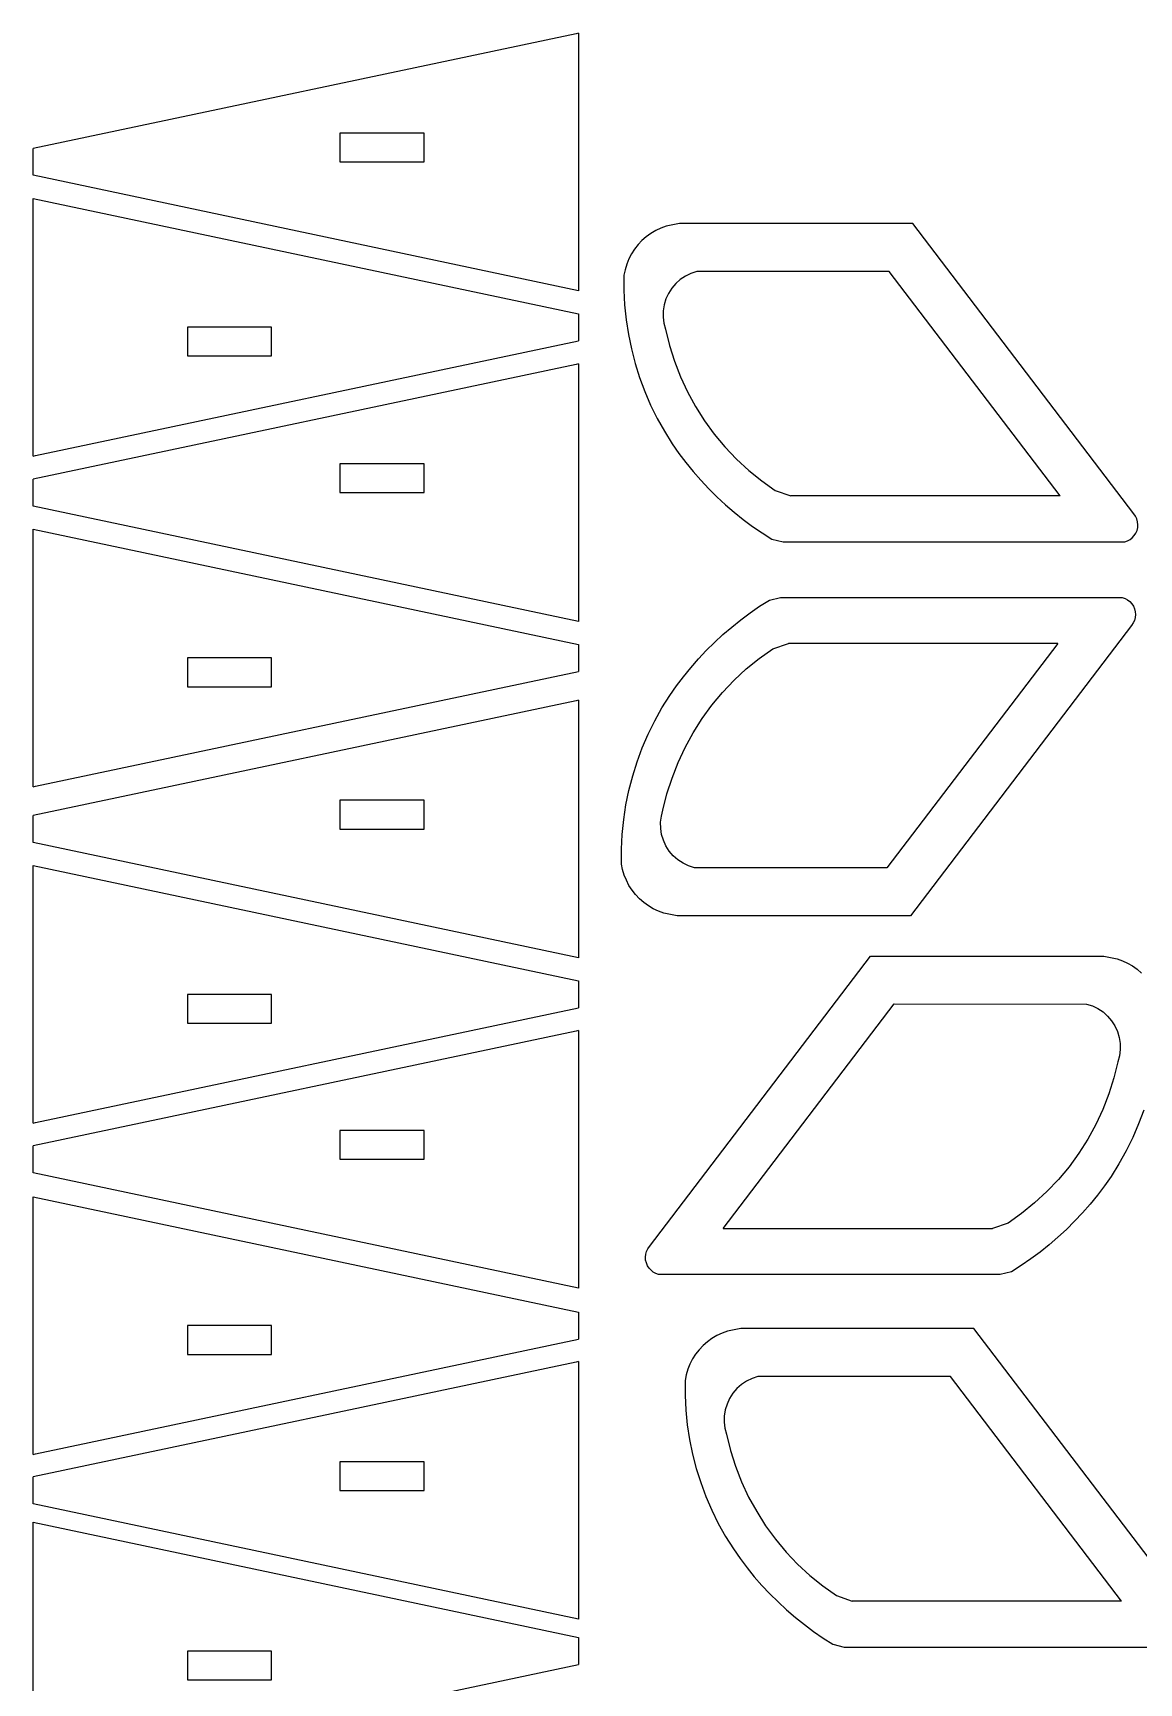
# Model space of a CAD drawing. Extents: x -3998 to 3998, y -3549 to 3549.
# Drawn here: x 1007 to 1583, y 228 to 1088 of the extents above; entities that cross this region are included whole.
import ezdxf

# ---------------------------------------------------------------- set-up
doc = ezdxf.new("R2010")
doc.units = 0
doc.header["$MEASUREMENT"] = 0
doc.layers.get('0').update_dxf_attribs({"linetype": 'CONTINUOUS'})

msp = doc.modelspace()

# ---------------------------------------------------------------- linework, layer by layer
for p, q in [((1289.95, 1087.89), (1006.9, 1028.09)), ((1291.27, 1088.25), (1289.95, 1087.89)), ((1291.27, 1088.25), (1291.27, 953.89)), ((1166.89, 1036.07), (1166.89, 1021.07)), ((1210.78, 1036.07), (1166.89, 1036.07)), ((1210.78, 1021.07), (1210.78, 1036.07)), ((1006.9, 1014.05), (1006.9, 1028.09)), ((1166.89, 1021.07), (1210.78, 1021.07)), ((1291.27, 953.89), (1006.9, 1014.05)), ((1006.9, 867.68), (1006.9, 1002.05)), ((1006.9, 1002.05), (1291.27, 941.89)), ((1326.51, 982.02), (1324.28, 980.07)), ((1328.92, 983.76), (1326.51, 982.02)), ((1331.48, 985.26), (1328.92, 983.76)), ((1334.17, 986.51), (1331.48, 985.26)), ((1336.96, 987.51), (1334.17, 986.51)), ((1343.9, 988.93), (1336.96, 987.51)), ((1465.46, 988.93), (1343.9, 988.93)), ((1580.7, 837.54), (1465.46, 988.93)), ((1318.8, 973.08), (1317.44, 970.44)), ((1320.4, 975.58), (1318.8, 973.08)), ((1322.23, 977.91), (1320.4, 975.58)), ((1324.28, 980.07), (1322.23, 977.91)), ((1315.48, 964.85), (1314.9, 961.93)), ((1316.33, 967.69), (1315.48, 964.85)), ((1317.44, 970.44), (1316.33, 967.69)), ((1352.9, 963.93), (1349.85, 962.95)), ((1453.16, 963.99), (1352.9, 963.93)), ((1542.29, 846.89), (1453.16, 963.99)), ((1314.9, 961.93), (1314.89, 954.19)), ((1339.81, 955.21), (1338.08, 952.5)), ((1341.89, 957.65), (1339.81, 955.21)), ((1344.29, 959.78), (1341.89, 957.65)), ((1346.96, 961.56), (1344.29, 959.78)), ((1349.85, 962.95), (1346.96, 961.56)), ((1314.89, 954.19), (1315.27, 946.46)), ((1315.27, 946.46), (1316.04, 938.76)), ((1335.83, 946.52), (1335.34, 943.35)), ((1336.75, 949.59), (1335.83, 946.52)), ((1338.08, 952.5), (1336.75, 949.59)), ((1291.27, 941.89), (1291.27, 927.84)), ((1316.04, 938.76), (1317.21, 931.11)), ((1335.34, 943.35), (1335.29, 940.14)), ((1335.29, 940.14), (1335.69, 936.96)), ((1131.27, 934.87), (1087.38, 934.87)), ((1087.38, 934.87), (1087.38, 919.87)), ((1131.27, 919.87), (1131.27, 934.87)), ((1317.21, 931.11), (1318.77, 923.53)), ((1335.69, 936.96), (1336.52, 933.86)), ((1336.52, 933.86), (1338.59, 925.41)), ((1008.21, 868.05), (1291.27, 927.84)), ((1318.77, 923.53), (1320.71, 916.04)), ((1338.59, 925.41), (1341.21, 917.12)), ((1289.95, 915.48), (1006.9, 855.68)), ((1087.38, 919.87), (1131.27, 919.87)), ((1291.27, 915.84), (1289.95, 915.48)), ((1291.27, 915.84), (1291.27, 781.48)), ((1320.71, 916.04), (1323.03, 908.65)), ((1341.21, 917.12), (1344.36, 909.01)), ((1323.03, 908.65), (1325.73, 901.4)), ((1344.36, 909.01), (1348.03, 901.13)), ((1325.73, 901.4), (1328.79, 894.29)), ((1348.03, 901.13), (1352.21, 893.49)), ((1328.79, 894.29), (1332.22, 887.35)), ((1332.22, 887.35), (1335.99, 880.59)), ((1352.21, 893.49), (1356.87, 886.15)), ((1356.87, 886.15), (1361.99, 879.12)), ((1335.99, 880.59), (1340.1, 874.03)), ((1361.99, 879.12), (1367.57, 872.44)), ((1340.1, 874.03), (1343.56, 869.09)), ((1343.56, 869.09), (1347.19, 864.28)), ((1367.57, 872.44), (1373.56, 866.14)), ((1006.9, 867.68), (1008.21, 868.05)), ((1210.78, 863.66), (1166.89, 863.66)), ((1166.89, 863.66), (1166.89, 848.66)), ((1210.78, 848.66), (1210.78, 863.66)), ((1347.19, 864.28), (1350.99, 859.59)), ((1373.56, 866.14), (1379.95, 860.24)), ((1379.95, 860.24), (1386.7, 854.76)), ((1006.9, 841.64), (1006.9, 855.68)), ((1350.99, 859.59), (1354.95, 855.05)), ((1354.95, 855.05), (1359.08, 850.65)), ((1386.7, 854.76), (1393.8, 849.73)), ((1166.89, 848.66), (1210.78, 848.66)), ((1359.08, 850.65), (1363.36, 846.4)), ((1363.36, 846.4), (1367.78, 842.31)), ((1393.8, 849.73), (1401.9, 846.89)), ((1542.29, 846.89), (1401.9, 846.89)), ((1291.27, 781.48), (1006.9, 841.64)), ((1367.78, 842.31), (1372.36, 838.38)), ((1372.36, 838.38), (1377.07, 834.61)), ((1377.07, 834.61), (1381.91, 831.01)), ((1581.57, 836.29), (1580.7, 837.54)), ((1582.21, 834.91), (1581.57, 836.29)), ((1582.61, 833.44), (1582.21, 834.91)), ((1006.9, 829.64), (1291.27, 769.48)), ((1006.9, 695.28), (1006.9, 829.64)), ((1381.91, 831.01), (1386.87, 827.59)), ((1386.87, 827.59), (1391.96, 824.35)), ((1579.87, 825.11), (1580.89, 826.24)), ((1580.89, 826.24), (1581.71, 827.52)), ((1581.71, 827.52), (1582.31, 828.92)), ((1582.31, 828.92), (1582.66, 830.4)), ((1582.76, 831.92), (1582.61, 833.44)), ((1582.66, 830.4), (1582.76, 831.92)), ((1391.96, 824.35), (1397.84, 822.93)), ((1397.84, 822.93), (1575.9, 822.93)), ((1575.9, 822.93), (1577.34, 823.43)), ((1577.34, 823.43), (1578.67, 824.16)), ((1578.67, 824.16), (1579.87, 825.11)), ((1385.61, 789.36), (1390.69, 792.6)), ((1390.69, 792.6), (1396.57, 794.02)), ((1396.57, 794.02), (1574.63, 794.02)), ((1574.63, 794.02), (1576.07, 793.52)), ((1576.07, 793.52), (1577.41, 792.79)), ((1577.41, 792.79), (1578.6, 791.85)), ((1578.6, 791.85), (1579.63, 790.72)), ((1375.8, 782.35), (1380.64, 785.94)), ((1380.64, 785.94), (1385.61, 789.36)), ((1579.63, 790.72), (1580.45, 789.44)), ((1580.45, 789.44), (1581.04, 788.04)), ((1581.34, 783.52), (1580.94, 782.05)), ((1581.04, 788.04), (1581.39, 786.55)), ((1581.5, 785.03), (1581.34, 783.52)), ((1581.39, 786.55), (1581.5, 785.03)), ((1362.09, 770.56), (1366.52, 774.65)), ((1366.52, 774.65), (1371.09, 778.58)), ((1371.09, 778.58), (1375.8, 782.35)), ((1579.44, 779.41), (1464.2, 628.02)), ((1580.3, 780.67), (1579.44, 779.41)), ((1580.94, 782.05), (1580.3, 780.67)), ((1291.27, 769.48), (1291.27, 755.44)), ((1353.69, 761.91), (1357.81, 766.31)), ((1357.81, 766.31), (1362.09, 770.56)), ((1385.44, 762.2), (1392.53, 767.22)), ((1392.53, 767.22), (1400.64, 770.06)), ((1541.03, 770.06), (1400.64, 770.06)), ((1541.03, 770.06), (1451.9, 652.97)), ((1131.27, 762.46), (1087.38, 762.46)), ((1087.38, 762.46), (1087.38, 747.46)), ((1131.27, 747.46), (1131.27, 762.46)), ((1345.92, 752.68), (1349.72, 757.36)), ((1349.72, 757.36), (1353.69, 761.91)), ((1378.68, 756.72), (1385.44, 762.2)), ((1008.21, 695.64), (1291.27, 755.44)), ((1342.29, 747.87), (1345.92, 752.68)), ((1366.3, 744.51), (1372.29, 750.82)), ((1372.29, 750.82), (1378.68, 756.72)), ((1289.95, 740.07), (1006.9, 680.28)), ((1087.38, 747.46), (1131.27, 747.46)), ((1291.27, 740.44), (1289.95, 740.07)), ((1291.27, 740.44), (1291.27, 606.07)), ((1334.72, 736.37), (1338.83, 742.92)), ((1338.83, 742.92), (1342.29, 747.87)), ((1360.73, 737.83), (1366.3, 744.51)), ((1330.95, 729.61), (1334.72, 736.37)), ((1355.6, 730.81), (1360.73, 737.83)), ((1324.46, 715.56), (1327.53, 722.67)), ((1327.53, 722.67), (1330.95, 729.61)), ((1346.77, 715.83), (1350.94, 723.46)), ((1350.94, 723.46), (1355.6, 730.81)), ((1321.77, 708.3), (1324.46, 715.56)), ((1343.1, 707.95), (1346.77, 715.83)), ((1319.45, 700.92), (1321.77, 708.3)), ((1339.95, 699.84), (1343.1, 707.95)), ((1317.5, 693.43), (1319.45, 700.92)), ((1337.33, 691.55), (1339.95, 699.84)), ((1006.9, 695.28), (1008.21, 695.64)), ((1166.89, 688.25), (1166.89, 673.25)), ((1210.78, 688.25), (1166.89, 688.25)), ((1210.78, 673.25), (1210.78, 688.25)), ((1315.95, 685.85), (1317.5, 693.43)), ((1335.25, 683.1), (1337.33, 691.55)), ((1006.9, 666.23), (1006.9, 680.28)), ((1314.78, 678.2), (1315.95, 685.85)), ((1334.02, 676.82), (1334.42, 680)), ((1334.42, 680), (1335.25, 683.1)), ((1166.89, 673.25), (1210.78, 673.25)), ((1314, 670.49), (1314.78, 678.2)), ((1334.07, 673.61), (1334.02, 676.82)), ((1334.56, 670.44), (1334.07, 673.61)), ((1291.27, 606.07), (1006.9, 666.23)), ((1313.62, 662.76), (1314, 670.49)), ((1313.63, 655.02), (1313.62, 662.76)), ((1335.48, 667.37), (1334.56, 670.44)), ((1336.82, 664.45), (1335.48, 667.37)), ((1338.54, 661.75), (1336.82, 664.45)), ((1006.9, 519.87), (1006.9, 654.23)), ((1006.9, 654.23), (1291.27, 594.07)), ((1314.21, 652.11), (1313.63, 655.02)), ((1340.63, 659.31), (1338.54, 661.75)), ((1343.02, 657.18), (1340.63, 659.31)), ((1345.69, 655.4), (1343.02, 657.18)), ((1348.58, 654.01), (1345.69, 655.4)), ((1351.63, 653.02), (1348.58, 654.01)), ((1315.06, 649.27), (1314.21, 652.11)), ((1316.17, 646.52), (1315.06, 649.27)), ((1317.53, 643.88), (1316.17, 646.52)), ((1451.9, 652.97), (1351.63, 653.02)), ((1319.14, 641.38), (1317.53, 643.88)), ((1320.97, 639.05), (1319.14, 641.38)), ((1323.01, 636.89), (1320.97, 639.05)), ((1325.24, 634.94), (1323.01, 636.89)), ((1327.65, 633.2), (1325.24, 634.94)), ((1330.21, 631.7), (1327.65, 633.2)), ((1332.9, 630.44), (1330.21, 631.7)), ((1335.69, 629.44), (1332.9, 630.44)), ((1342.63, 628.02), (1335.69, 629.44)), ((1464.2, 628.02), (1342.63, 628.02)), ((1328.18, 455.65), (1443.42, 607.04)), ((1443.42, 607.04), (1564.98, 607.04)), ((1564.98, 607.04), (1571.92, 605.62)), ((1571.92, 605.62), (1574.72, 604.62)), ((1574.72, 604.62), (1577.4, 603.36)), ((1577.4, 603.36), (1579.96, 601.86)), ((1291.27, 594.07), (1291.27, 580.03)), ((1579.96, 601.86), (1582.37, 600.12)), ((1582.37, 600.12), (1584.61, 598.17)), ((1131.27, 587.05), (1087.38, 587.05)), ((1087.38, 587.05), (1087.38, 572.05)), ((1131.27, 572.05), (1131.27, 587.05)), ((1008.21, 520.23), (1291.27, 580.03)), ((1366.59, 465), (1455.72, 582.09)), ((1455.72, 582.09), (1555.98, 582.04)), ((1555.98, 582.04), (1559.03, 581.05)), ((1559.03, 581.05), (1561.92, 579.66)), ((1561.92, 579.66), (1564.59, 577.88)), ((1564.59, 577.88), (1566.99, 575.75)), ((1289.95, 567.91), (1006.9, 508.12)), ((1087.38, 572.05), (1131.27, 572.05)), ((1291.27, 568.28), (1289.95, 567.91)), ((1291.27, 568.28), (1291.27, 433.91)), ((1566.99, 575.75), (1569.07, 573.31)), ((1569.07, 573.31), (1570.8, 570.61)), ((1570.8, 570.61), (1572.13, 567.69)), ((1572.13, 567.69), (1573.05, 564.62)), ((1573.05, 564.62), (1573.54, 561.45)), ((1573.54, 561.45), (1573.59, 558.24)), ((1572.37, 551.96), (1570.29, 543.51)), ((1573.2, 555.06), (1572.37, 551.96)), ((1573.59, 558.24), (1573.2, 555.06)), ((1570.29, 543.51), (1567.67, 535.22)), ((1567.67, 535.22), (1564.52, 527.11)), ((1564.52, 527.11), (1560.85, 519.23)), ((1585.85, 526.76), (1583.15, 519.5)), ((1006.9, 519.87), (1008.21, 520.23)), ((1560.85, 519.23), (1556.67, 511.6)), ((1583.15, 519.5), (1580.09, 512.39)), ((1006.9, 494.07), (1006.9, 508.12)), ((1166.89, 516.1), (1166.89, 501.1)), ((1210.78, 516.1), (1166.89, 516.1)), ((1210.78, 501.1), (1210.78, 516.1)), ((1556.67, 511.6), (1552.01, 504.25)), ((1580.09, 512.39), (1576.67, 505.45)), ((1166.89, 501.1), (1210.78, 501.1)), ((1552.01, 504.25), (1546.89, 497.23)), ((1576.67, 505.45), (1572.89, 498.69)), ((1291.27, 433.91), (1006.9, 494.07)), ((1541.32, 490.55), (1535.32, 484.24)), ((1546.89, 497.23), (1541.32, 490.55)), ((1568.78, 492.14), (1565.33, 487.19)), ((1572.89, 498.69), (1568.78, 492.14)), ((1535.32, 484.24), (1528.94, 478.34)), ((1561.7, 482.38), (1557.9, 477.7)), ((1565.33, 487.19), (1561.7, 482.38)), ((1006.9, 481.57), (1291.27, 421.41)), ((1006.9, 347.21), (1006.9, 481.57)), ((1528.94, 478.34), (1522.18, 472.86)), ((1553.93, 473.15), (1549.81, 468.75)), ((1557.9, 477.7), (1553.93, 473.15)), ((1366.59, 465), (1506.98, 465)), ((1515.08, 467.84), (1506.98, 465)), ((1522.18, 472.86), (1515.08, 467.84)), ((1545.53, 464.5), (1541.1, 460.41)), ((1549.81, 468.75), (1545.53, 464.5)), ((1536.53, 456.48), (1531.82, 452.71)), ((1541.1, 460.41), (1536.53, 456.48)), ((1326.12, 450.03), (1326.27, 451.54)), ((1326.22, 448.51), (1326.12, 450.03)), ((1326.58, 447.03), (1326.22, 448.51)), ((1326.27, 451.54), (1326.68, 453.01)), ((1326.68, 453.01), (1327.32, 454.39)), ((1327.32, 454.39), (1328.18, 455.65)), ((1526.97, 449.12), (1522.01, 445.7)), ((1531.82, 452.71), (1526.97, 449.12)), ((1327.17, 445.62), (1326.58, 447.03)), ((1327.99, 444.34), (1327.17, 445.62)), ((1329.01, 443.21), (1327.99, 444.34)), ((1330.21, 442.27), (1329.01, 443.21)), ((1331.54, 441.54), (1330.21, 442.27)), ((1332.98, 441.04), (1331.54, 441.54)), ((1511.04, 441.04), (1332.98, 441.04)), ((1516.92, 442.46), (1511.04, 441.04)), ((1522.01, 445.7), (1516.92, 442.46)), ((1087.38, 414.39), (1087.38, 399.39)), ((1131.27, 414.39), (1087.38, 414.39)), ((1131.27, 399.39), (1131.27, 414.39)), ((1291.27, 421.41), (1291.27, 407.37)), ((1008.21, 347.57), (1291.27, 407.37)), ((1358.38, 405.92), (1356.15, 403.96)), ((1360.79, 407.65), (1358.38, 405.92)), ((1363.35, 409.16), (1360.79, 407.65)), ((1366.04, 410.41), (1363.35, 409.16)), ((1368.83, 411.41), (1366.04, 410.41)), ((1375.77, 412.83), (1368.83, 411.41)), ((1497.33, 412.83), (1375.77, 412.83)), ((1612.57, 261.44), (1497.33, 412.83)), ((1087.38, 399.39), (1131.27, 399.39)), ((1350.67, 396.98), (1349.31, 394.34)), ((1352.27, 399.47), (1350.67, 396.98)), ((1354.1, 401.81), (1352.27, 399.47)), ((1356.15, 403.96), (1354.1, 401.81)), ((1289.95, 395.26), (1006.9, 335.46)), ((1291.27, 395.62), (1289.95, 395.26)), ((1291.27, 395.62), (1291.27, 261.26)), ((1347.35, 388.74), (1346.77, 385.83)), ((1348.2, 391.59), (1347.35, 388.74)), ((1349.31, 394.34), (1348.2, 391.59)), ((1384.77, 387.83), (1381.72, 386.85)), ((1485.03, 387.88), (1384.77, 387.83)), ((1574.16, 270.79), (1485.03, 387.88)), ((1346.77, 385.83), (1346.76, 378.09)), ((1371.68, 379.11), (1369.95, 376.4)), ((1373.76, 381.55), (1371.68, 379.11)), ((1376.16, 383.68), (1373.76, 381.55)), ((1378.83, 385.46), (1376.16, 383.68)), ((1381.72, 386.85), (1378.83, 385.46)), ((1346.76, 378.09), (1347.14, 370.36)), ((1347.14, 370.36), (1347.91, 362.66)), ((1367.7, 370.41), (1367.21, 367.24)), ((1368.62, 373.49), (1367.7, 370.41)), ((1369.95, 376.4), (1368.62, 373.49)), ((1347.91, 362.66), (1349.08, 355.01)), ((1367.21, 367.24), (1367.16, 364.04)), ((1367.16, 364.04), (1367.56, 360.85)), ((1349.08, 355.01), (1350.64, 347.43)), ((1367.56, 360.85), (1368.39, 357.76)), ((1368.39, 357.76), (1370.46, 349.31)), ((1006.9, 347.21), (1008.21, 347.57)), ((1350.64, 347.43), (1352.58, 339.94)), ((1370.46, 349.31), (1373.08, 341.02)), ((1166.89, 343.44), (1166.89, 328.44)), ((1210.78, 343.44), (1166.89, 343.44)), ((1210.78, 328.44), (1210.78, 343.44)), ((1352.58, 339.94), (1354.9, 332.55)), ((1373.08, 341.02), (1376.23, 332.91)), ((1006.9, 321.42), (1006.9, 335.46)), ((1166.89, 328.44), (1210.78, 328.44)), ((1354.9, 332.55), (1357.6, 325.3)), ((1376.23, 332.91), (1379.9, 325.02)), ((1291.27, 261.26), (1006.9, 321.42)), ((1357.6, 325.3), (1360.66, 318.19)), ((1379.9, 325.02), (1384.08, 317.39)), ((1006.9, 311.92), (1291.27, 251.76)), ((1006.9, 177.55), (1006.9, 311.92)), ((1360.66, 318.19), (1364.09, 311.25)), ((1364.09, 311.25), (1367.86, 304.49)), ((1384.08, 317.39), (1388.74, 310.05)), ((1388.74, 310.05), (1393.86, 303.02)), ((1367.86, 304.49), (1371.97, 297.93)), ((1393.86, 303.02), (1399.44, 296.34)), ((1371.97, 297.93), (1375.43, 292.99)), ((1375.43, 292.99), (1379.06, 288.17)), ((1399.44, 296.34), (1405.43, 290.04)), ((1379.06, 288.17), (1382.86, 283.49)), ((1405.43, 290.04), (1411.82, 284.14)), ((1411.82, 284.14), (1418.57, 278.66)), ((1382.86, 283.49), (1386.82, 278.95)), ((1386.82, 278.95), (1390.95, 274.55)), ((1418.57, 278.66), (1425.67, 273.63)), ((1390.95, 274.55), (1395.23, 270.3)), ((1395.23, 270.3), (1399.65, 266.21)), ((1425.67, 273.63), (1433.77, 270.79)), ((1574.16, 270.79), (1433.77, 270.79)), ((1399.65, 266.21), (1404.23, 262.27)), ((1404.23, 262.27), (1408.94, 258.51)), ((1408.94, 258.51), (1413.78, 254.91)), ((1291.27, 251.76), (1291.27, 237.71)), ((1413.78, 254.91), (1418.74, 251.49)), ((1418.74, 251.49), (1423.83, 248.25)), ((1087.38, 244.73), (1087.38, 229.73)), ((1131.27, 244.73), (1087.38, 244.73)), ((1131.27, 229.73), (1131.27, 244.73)), ((1423.83, 248.25), (1429.71, 246.83)), ((1429.71, 246.83), (1607.77, 246.83)), ((1008.21, 177.92), (1291.27, 237.71)), ((1087.38, 229.73), (1131.27, 229.73))]:
    msp.add_line(p, q)

doc.saveas('drawing.dxf')
